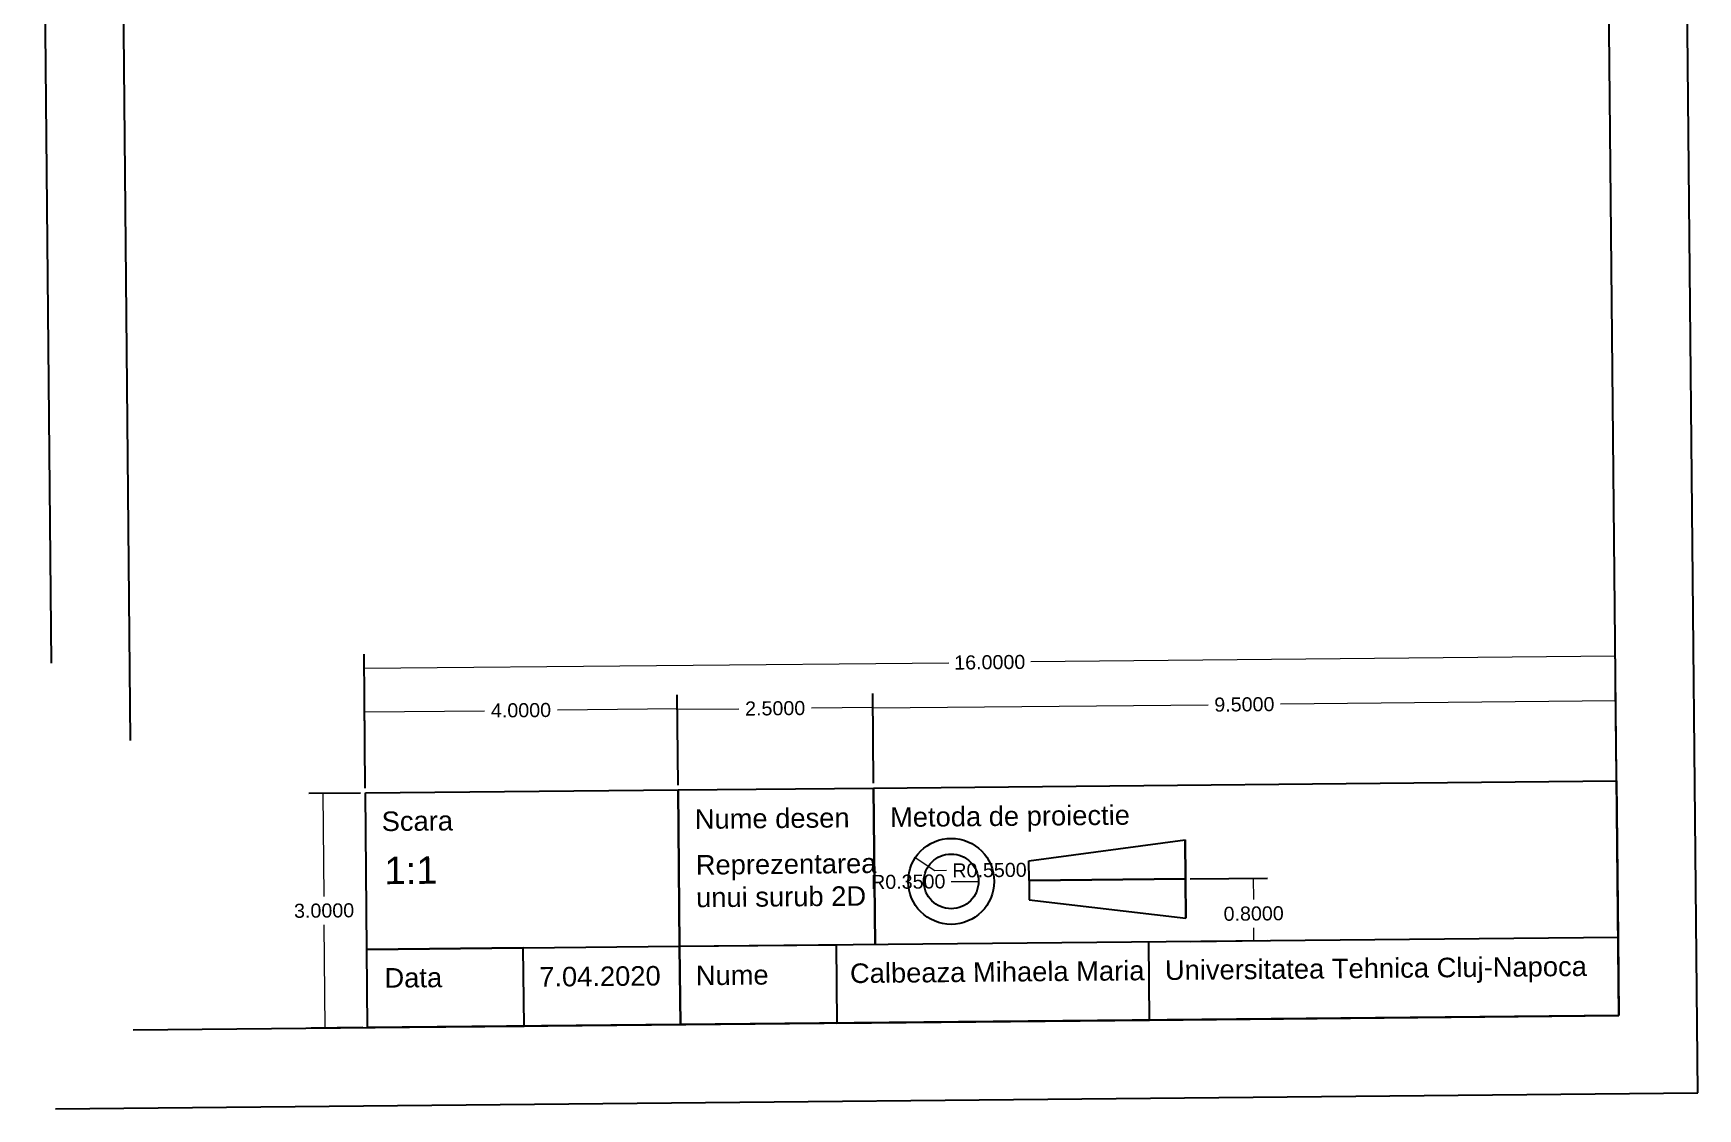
# Model space of a CAD drawing. Header units: centimetres. Extents: x 6.3 to 72, y 4.1 to 38.3.
# Drawn here: x 21.25 to 42.53, y 8.41 to 22.16 of the extents above; entities that cross this region are included whole.
import ezdxf

# ---------------------------------------------------------------- set-up
doc = ezdxf.new("R2010")
doc.units = ezdxf.units.CM
doc.header["$MEASUREMENT"] = 0
doc.linetypes.add('ACAD_ISO02W100', pattern=[15, 12, -3])
doc.styles.add('Annotative', font='arial.ttf')
doc.styles.get("Standard").update_dxf_attribs({"font": 'arial.ttf'})
doc.dimstyles.new('Copy of Standard', dxfattribs={"dimtxt": 0.18, "dimasz": 0.15, "dimexe": 0.18, "dimexo": 0.0625, "dimgap": 0.09, "dimtad": 0, "dimtih": 1, "dimtoh": 1, "dimdec": 4, "dimzin": 0, "dimdsep": 46, "dimtxsty": 'Annotative', "dimblk": 'NONE', "dimcen": 0.09, "dimclrd": 256, "dimclre": 256, "dimclrt": 256, "dimadec": 0, "dimazin": 0, "dimtfac": 1, "dimtdec": 4, "dimtofl": 0, "dimtmove": 0, "dimatfit": 3, "dimldrblk": 'NONE', "dimfxl": 1, "dimtfillclr": 5, "dimtolj": 1, "dimtzin": 0, "dimlwd": 13, "dimarcsym": 0})

# ---------------------------------------------------------------- blocks, each defined once
blk = doc.blocks.new('*D21')
at = {"color": 21, "lineweight": 13, "ltscale": 2, "transparency": 16777216}
blk.add_line((32.987, 11.315), (33.337, 11.315), dxfattribs=at)
at = {"layer": 'Defpoints', "color": 0, "linetype": 'ACAD_ISO02W100', "lineweight": -3, "ltscale": 2, "transparency": 16777216}
for p in [(32.987, 11.315), (33.337, 11.315)]:
    blk.add_point(p, dxfattribs=at)
at = {"color": 13, "linetype": 'ACAD_ISO02W100', "lineweight": -3, "ltscale": 2, "transparency": 16777216, "insert": (32.438, 11.31), "char_height": 0.18, "attachment_point": 5, "rotation": 0.5505, "style": 'Annotative'}
blk.add_mtext('\\A1;R0.3500', dxfattribs=at)
blk = doc.blocks.new('_None')
blk = doc.blocks.new('*D22')
at = {"color": 21, "lineweight": 13, "ltscale": 2, "transparency": 16777216}
for p, q in [((32.777, 11.452), (32.526, 11.615)), ((32.927, 11.453), (32.777, 11.452))]:
    blk.add_line(p, q, dxfattribs=at)
at = {"layer": 'Defpoints', "color": 0, "linetype": 'ACAD_ISO02W100', "lineweight": -3, "ltscale": 2, "transparency": 16777216}
for p in [(32.526, 11.615), (32.987, 11.315)]:
    blk.add_point(p, dxfattribs=at)
at = {"color": 13, "linetype": 'ACAD_ISO02W100', "lineweight": -3, "ltscale": 2, "transparency": 16777216, "insert": (33.477, 11.458), "char_height": 0.18, "attachment_point": 5, "rotation": 0.5505, "style": 'Annotative'}
blk.add_mtext('\\A1;R0.5500', dxfattribs=at)
blk = doc.blocks.new('*D23')
at = {"color": 133, "linetype": 'ACAD_ISO02W100', "lineweight": -2, "ltscale": 2, "transparency": 16777216}
for p, q in [((36.045, 11.347), (37.03, 11.357)), ((36.053, 10.547), (37.038, 10.557))]:
    blk.add_line(p, q, dxfattribs=at)
at = {"color": 21, "lineweight": 13, "ltscale": 2, "transparency": 16777216}
for p, q in [((36.85, 11.355), (36.853, 11.085)), ((36.858, 10.555), (36.856, 10.722))]:
    blk.add_line(p, q, dxfattribs=at)
at = {"layer": 'Defpoints', "color": 0, "linetype": 'ACAD_ISO02W100', "lineweight": -3, "ltscale": 2, "transparency": 16777216}
for p in [(35.983, 11.347), (35.99, 10.547), (36.858, 10.555)]:
    blk.add_point(p, dxfattribs=at)
at = {"color": 13, "linetype": 'ACAD_ISO02W100', "lineweight": -3, "ltscale": 2, "transparency": 16777216, "insert": (36.855, 10.903), "char_height": 0.18, "attachment_point": 5, "rotation": 0.5505, "style": 'Annotative'}
blk.add_mtext('\\A1;0.8000', dxfattribs=at)
blk = doc.blocks.new('*D24')
at = {"color": 133, "linetype": 'ACAD_ISO02W100', "lineweight": -2, "ltscale": 2, "transparency": 16777216}
for p, q in [((25.495, 12.508), (25.484, 13.663)), ((29.495, 12.547), (29.484, 13.702))]:
    blk.add_line(p, q, dxfattribs=at)
at = {"color": 21, "lineweight": 13, "ltscale": 2, "transparency": 16777216}
for p, q in [((25.486, 13.483), (27.019, 13.498)), ((29.486, 13.522), (27.953, 13.507))]:
    blk.add_line(p, q, dxfattribs=at)
at = {"layer": 'Defpoints', "color": 0, "linetype": 'ACAD_ISO02W100', "lineweight": -3, "ltscale": 2, "transparency": 16777216}
for p in [(29.486, 13.522), (25.496, 12.446), (29.496, 12.484)]:
    blk.add_point(p, dxfattribs=at)
at = {"color": 13, "linetype": 'ACAD_ISO02W100', "lineweight": -3, "ltscale": 2, "transparency": 16777216, "insert": (27.486, 13.503), "char_height": 0.18, "attachment_point": 5, "rotation": 0.5505, "style": 'Annotative'}
blk.add_mtext('\\A1;4.0000', dxfattribs=at)
blk = doc.blocks.new('*D25')
at = {"color": 133, "linetype": 'ACAD_ISO02W100', "lineweight": -2, "ltscale": 2, "transparency": 16777216}
for p, q in [((29.495, 12.547), (29.484, 13.696)), ((31.995, 12.571), (31.984, 13.72))]:
    blk.add_line(p, q, dxfattribs=at)
at = {"color": 21, "lineweight": 13, "ltscale": 2, "transparency": 16777216}
for p, q in [((29.486, 13.516), (30.271, 13.524)), ((31.986, 13.54), (31.201, 13.532))]:
    blk.add_line(p, q, dxfattribs=at)
at = {"layer": 'Defpoints', "color": 0, "linetype": 'ACAD_ISO02W100', "lineweight": -3, "ltscale": 2, "transparency": 16777216}
for p in [(31.986, 13.54), (29.496, 12.484), (31.996, 12.508)]:
    blk.add_point(p, dxfattribs=at)
at = {"color": 13, "linetype": 'ACAD_ISO02W100', "lineweight": -3, "ltscale": 2, "transparency": 16777216, "insert": (30.736, 13.528), "char_height": 0.18, "attachment_point": 5, "rotation": 0.5505, "style": 'Annotative'}
blk.add_mtext('\\A1;2.5000', dxfattribs=at)
blk = doc.blocks.new('*D26')
at = {"color": 133, "linetype": 'ACAD_ISO02W100', "lineweight": -2, "ltscale": 2, "transparency": 16777216}
for p, q in [((31.995, 12.571), (31.984, 13.713)), ((41.495, 12.662), (41.484, 13.804))]:
    blk.add_line(p, q, dxfattribs=at)
at = {"color": 21, "lineweight": 13, "ltscale": 2, "transparency": 16777216}
for p, q in [((41.485, 13.624), (37.199, 13.583)), ((31.986, 13.533), (36.272, 13.574))]:
    blk.add_line(p, q, dxfattribs=at)
at = {"layer": 'Defpoints', "color": 0, "linetype": 'ACAD_ISO02W100', "lineweight": -3, "ltscale": 2, "transparency": 16777216}
for p in [(41.485, 13.624), (41.495, 12.6), (31.996, 12.508)]:
    blk.add_point(p, dxfattribs=at)
at = {"color": 13, "linetype": 'ACAD_ISO02W100', "lineweight": -3, "ltscale": 2, "transparency": 16777216, "insert": (36.736, 13.578), "char_height": 0.18, "attachment_point": 5, "rotation": 0.5505, "style": 'Annotative'}
blk.add_mtext('\\A1;9.5000', dxfattribs=at)
blk = doc.blocks.new('*D27')
at = {"color": 133, "linetype": 'ACAD_ISO02W100', "lineweight": -2, "ltscale": 2, "transparency": 16777216}
for p, q in [((25.433, 12.445), (24.773, 12.439)), ((25.462, 9.446), (24.802, 9.439))]:
    blk.add_line(p, q, dxfattribs=at)
at = {"color": 21, "lineweight": 13, "ltscale": 2, "transparency": 16777216}
for p, q in [((24.953, 12.441), (24.966, 11.123)), ((24.982, 9.441), (24.969, 10.759))]:
    blk.add_line(p, q, dxfattribs=at)
at = {"layer": 'Defpoints', "color": 0, "linetype": 'ACAD_ISO02W100', "lineweight": -3, "ltscale": 2, "transparency": 16777216}
for p in [(25.496, 12.446), (24.982, 9.441), (25.525, 9.446)]:
    blk.add_point(p, dxfattribs=at)
at = {"color": 13, "linetype": 'ACAD_ISO02W100', "lineweight": -3, "ltscale": 2, "transparency": 16777216, "insert": (24.968, 10.941), "char_height": 0.18, "attachment_point": 5, "rotation": 0.5505, "style": 'Annotative'}
blk.add_mtext('\\A1;3.0000', dxfattribs=at)
blk = doc.blocks.new('*D28')
at = {"color": 133, "linetype": 'ACAD_ISO02W100', "lineweight": -2, "ltscale": 2, "transparency": 16777216}
for p, q in [((41.495, 12.662), (41.478, 14.374)), ((25.495, 12.508), (25.479, 14.22))]:
    blk.add_line(p, q, dxfattribs=at)
at = {"color": 21, "lineweight": 13, "ltscale": 2, "transparency": 16777216}
for p, q in [((25.481, 14.04), (32.955, 14.112)), ((41.48, 14.194), (34.005, 14.122))]:
    blk.add_line(p, q, dxfattribs=at)
at = {"layer": 'Defpoints', "color": 0, "linetype": 'ACAD_ISO02W100', "lineweight": -3, "ltscale": 2, "transparency": 16777216}
for p in [(41.48, 14.194), (41.495, 12.6), (25.496, 12.446)]:
    blk.add_point(p, dxfattribs=at)
at = {"color": 13, "linetype": 'ACAD_ISO02W100', "lineweight": -3, "ltscale": 2, "transparency": 16777216, "insert": (33.48, 14.117), "char_height": 0.18, "attachment_point": 5, "rotation": 0.5505, "style": 'Annotative'}
blk.add_mtext('\\A1;16.0000', dxfattribs=at)

msp = doc.modelspace()

# ---------------------------------------------------------------- linework, layer by layer
at = {"linetype": 'ACAD_ISO02W100', "lineweight": -3, "ltscale": 2}
for points in [[(21.53453, 8.40773), (42.53356, 8.60949), (42.2482, 38.30812), (21.24917, 38.10635)], [(22.52487, 9.41729), (41.52399, 9.59984), (41.25786, 37.29856), (22.25873, 37.11601)]]:
    msp.add_lwpolyline(points, close=True, dxfattribs=at)
for points in [[(25.51512, 10.44606), (25.49591, 12.44597), (29.49572, 12.4844), (29.51494, 10.4845), (29.51494, 10.4845), (29.49572, 12.4844), (29.49572, 12.4844), (31.99561, 12.50842), (32.01482, 10.50852), (31.99561, 12.50842), (41.49517, 12.5997), (41.51439, 10.59979), (41.52399, 9.59984)], [(33.9828, 11.32746), (35.98271, 11.34668), (35.9779, 11.84665), (35.98271, 11.34668), (33.9828, 11.32746), (33.9804, 11.57745), (35.9779, 11.84665), (35.98271, 11.34668), (35.98751, 10.8467), (35.98271, 11.34668), (33.9828, 11.32746), (33.9852, 11.07747), (35.98751, 10.8467)], [(25.52473, 9.44611), (27.52464, 9.46533), (27.51503, 10.46528), (25.51512, 10.44606), (27.51503, 10.46528), (29.51494, 10.4845), (29.52455, 9.48454), (25.52473, 9.44611), (25.51512, 10.44606)], [(29.51494, 10.4845), (41.51439, 10.59979)], [(41.52399, 9.59984), (29.52455, 9.48454), (29.51494, 10.4845), (31.51485, 10.50371), (31.52446, 9.50376)], [(31.52446, 9.50376), (35.52427, 9.54219), (35.51466, 10.54214)], [(35.52427, 9.54219), (41.52399, 9.59984), (41.51439, 10.59979)]]:
    msp.add_lwpolyline(points, dxfattribs=at)
for radius in [0.55, 0.35]:
    msp.add_circle((32.98694, 11.3153), radius, dxfattribs=at)

# ---------------------------------------------------------------- texts
at = {"linetype": 'ACAD_ISO02W100', "lineweight": -3, "ltscale": 2, "attachment_point": 1, "rotation": 0.550497}
for s, insert, char_height, width in [('Scara', (25.70285, 12.20802), 0.25, 1.3759326), ('Nume desen', (29.70666, 12.23671), 0.25, 2.7707247), ('Metoda de proiectie', (32.20416, 12.26064), 0.25, 3.3595428), ('1:1', (25.73756, 11.62885), 0.35, 0.8310865), ('Reprezentarea unui surub 2D', (29.7197, 11.65078), 0.25, 2.2576309), ('7.04.2020', (27.71741, 10.21885), 0.25, 1.7218311), ('Nume', (29.71988, 10.23696), 0.25, 0.1596804), ('Calbeaza Mihaela Maria', (31.69203, 10.26453), 0.25, 3.7617388), ('Universitatea Tehnica Cluj-Napoca', (35.71902, 10.30411), 0.25, 8.8403196), ('Data', (25.73865, 10.20529), 0.25, 0.3167086)]:
    msp.add_mtext(s, dxfattribs=dict(at, insert=insert, char_height=char_height, width=width))

# ---------------------------------------------------------------- dimensions: what is measured, and where the dimension line sits
at = {"linetype": 'ACAD_ISO02W100', "lineweight": -3, "ltscale": 2}
for base, p1, p2, angle, picture, middle in [((41.47985, 14.19416), (25.49591, 12.44597), (41.49517, 12.5997), 0.550497, '*D28', (33.48022, 14.1173)), ((29.48576, 13.52192), (25.49591, 12.44597), (29.49572, 12.4844), 0.550497, '*D24', (27.48585, 13.5027)), ((31.9857, 13.53998), (29.49572, 12.4844), (31.99561, 12.50842), 0.550497, '*D25', (30.73576, 13.52797)), ((41.48533, 13.62401), (31.99561, 12.50842), (41.49517, 12.5997), 0.550497, '*D26', (36.73555, 13.57837)), ((24.98202, 9.4409), (25.49591, 12.44597), (25.52473, 9.44611), 90.550497, '*D27', (24.96761, 10.94083))]:
    dim = msp.add_linear_dim(base=base, p1=p1, p2=p2, angle=angle, dimstyle='Copy of Standard', dxfattribs=at)
    dim.commit()
    dim.dimension.update_dxf_attribs({"geometry": picture, "text_midpoint": middle})
for mpoint, picture, middle in [((32.52603, 11.6154), '*D22', (33.47686, 11.45843)), ((33.33694, 11.3153), '*D21', (32.98694, 11.3153))]:
    dim = msp.add_radius_dim(center=(32.98694, 11.3153), mpoint=mpoint, dimstyle='Copy of Standard', dxfattribs=at)
    dim.commit()
    dim.dimension.update_dxf_attribs({"geometry": picture, "text_midpoint": middle, "dimtype": 164})
dim = msp.add_linear_dim(base=(36.8579, 10.55505), p1=(35.98271, 11.34668), p2=(35.99039, 10.54671), angle=270.550497, dimstyle='Copy of Standard', dxfattribs=at)
dim.commit()
dim.dimension.update_dxf_attribs({"geometry": '*D23', "text_midpoint": (36.85456, 10.90343), "dimtype": 161})

doc.saveas('drawing.dxf')
